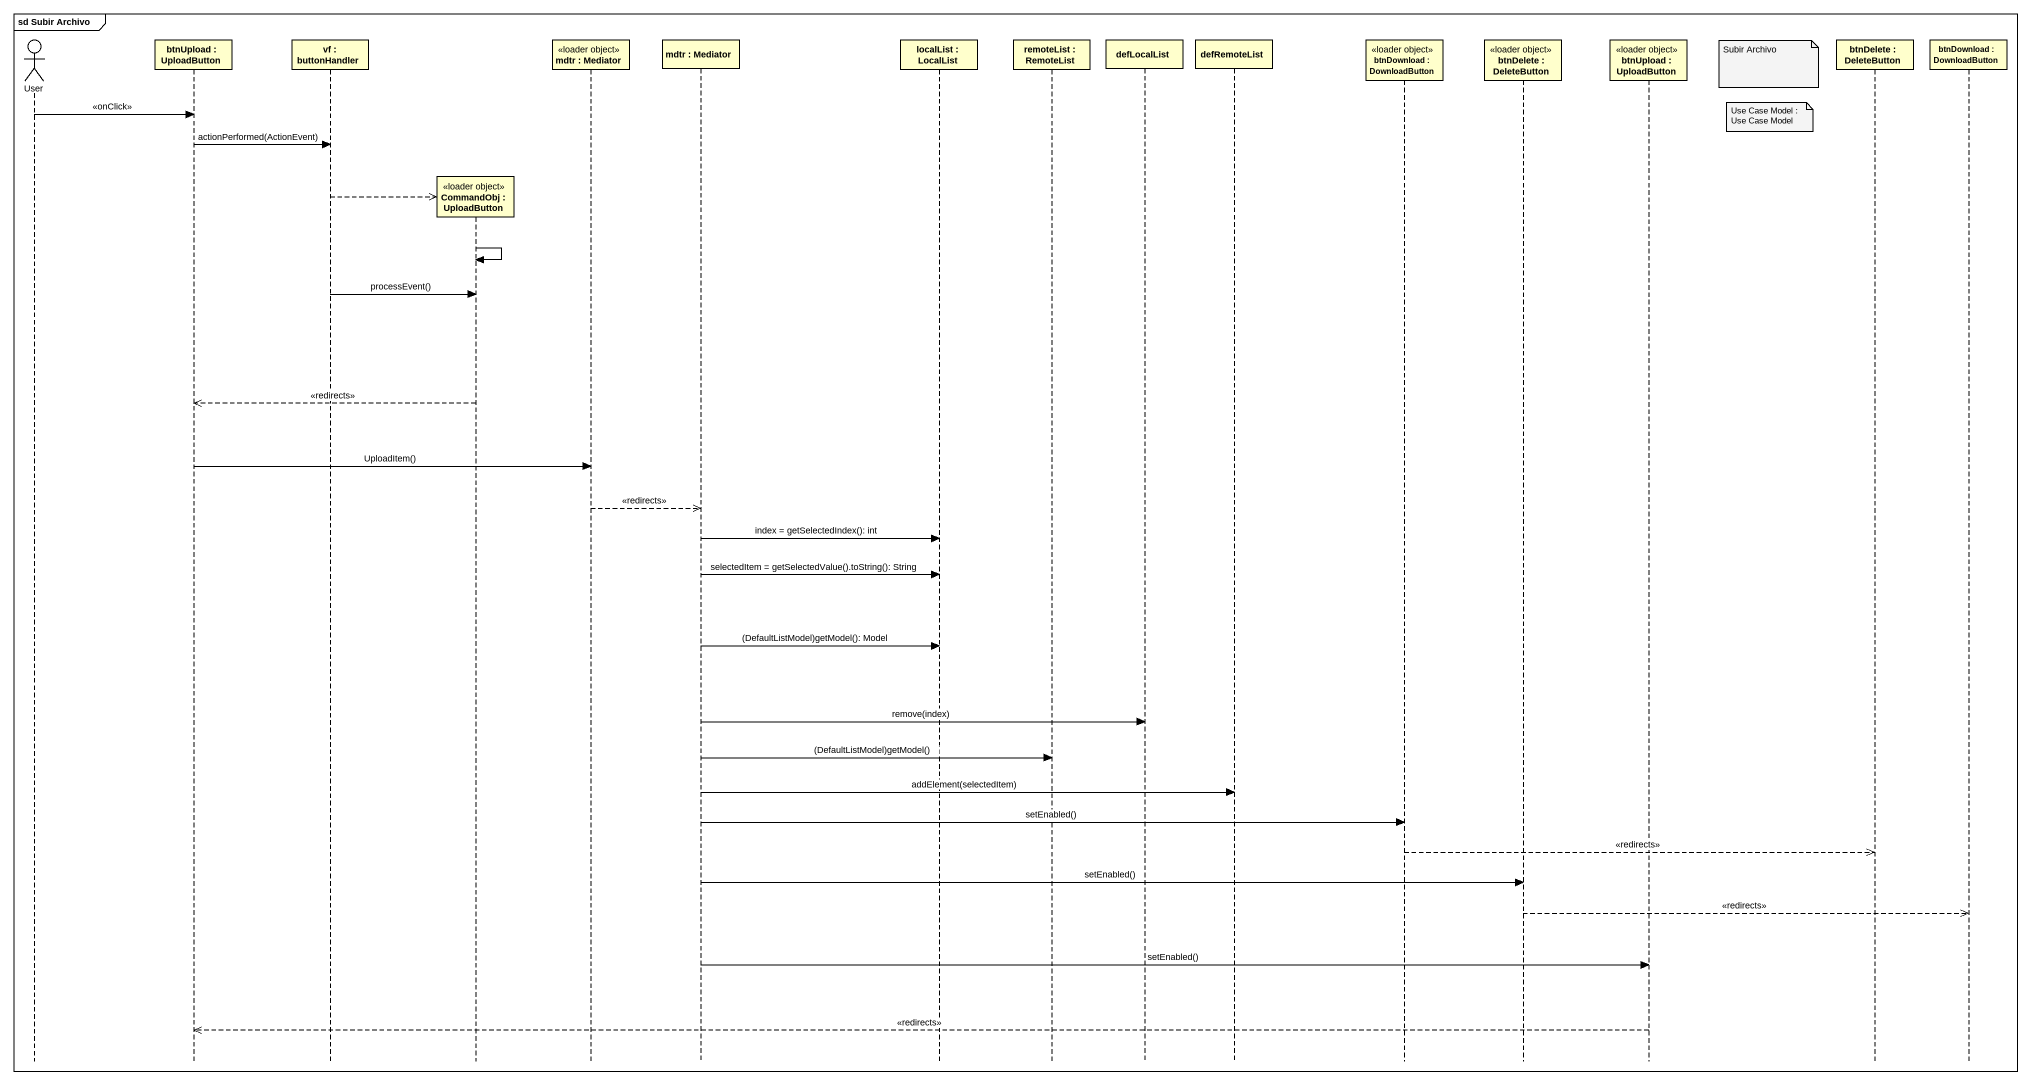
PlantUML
@startuml
mainframe sd Subir Archivo
hide footbox
actor User
participant "btnUpload : UploadButton" as btnUpload
participant "vf : buttonHandler" as vf
participant "CommandObj : UploadButton" as CommandObj <<loader object>>
participant "mdtr : Mediator" as mdtr <<loader object>>
participant "mdtr : Mediator" as mdtr_2
participant "localList : LocalList" as localList
participant "remoteList : RemoteList" as remoteList
participant defLocalList
participant defRemoteList
participant "btnDownload : DownloadButton" as btnDownload <<loader object>>
participant "btnDelete : DeleteButton" as btnDelete <<loader object>>
participant "btnUpload : UploadButton" as btnUpload_2 <<loader object>>
participant "btnDelete : DeleteButton" as btnDelete_2
participant "btnDownload : DownloadButton" as btnDownload_2

note left of btnDelete_2 : Subir Archivo
User -> btnUpload : <<onClick>>
note left of btnDelete_2 : Use Case Model : Use Case Model
btnUpload -> vf : actionPerformed(ActionEvent)
vf -->> CommandObj **
CommandObj -> CommandObj
vf -> CommandObj : processEvent()
CommandObj -->> btnUpload : <<redirects>>
btnUpload -> mdtr : UploadItem()
mdtr -->> mdtr_2 : <<redirects>>
mdtr_2 -> localList : index = getSelectedIndex(): int
mdtr_2 -> localList : selectedItem = getSelectedValue().toString(): String
mdtr_2 -> localList : (DefaultListModel)getModel(): Model
mdtr_2 -> defLocalList : remove(index)
mdtr_2 -> remoteList : (DefaultListModel)getModel()
mdtr_2 -> defRemoteList : addElement(selectedItem)
mdtr_2 -> btnDownload : setEnabled()
btnDownload -->> btnDelete_2 : <<redirects>>
mdtr_2 -> btnDelete : setEnabled()
btnDelete -->> btnDownload_2 : <<redirects>>
mdtr_2 -> btnUpload_2 : setEnabled()
btnUpload_2 -->> btnUpload : <<redirects>>
@enduml
